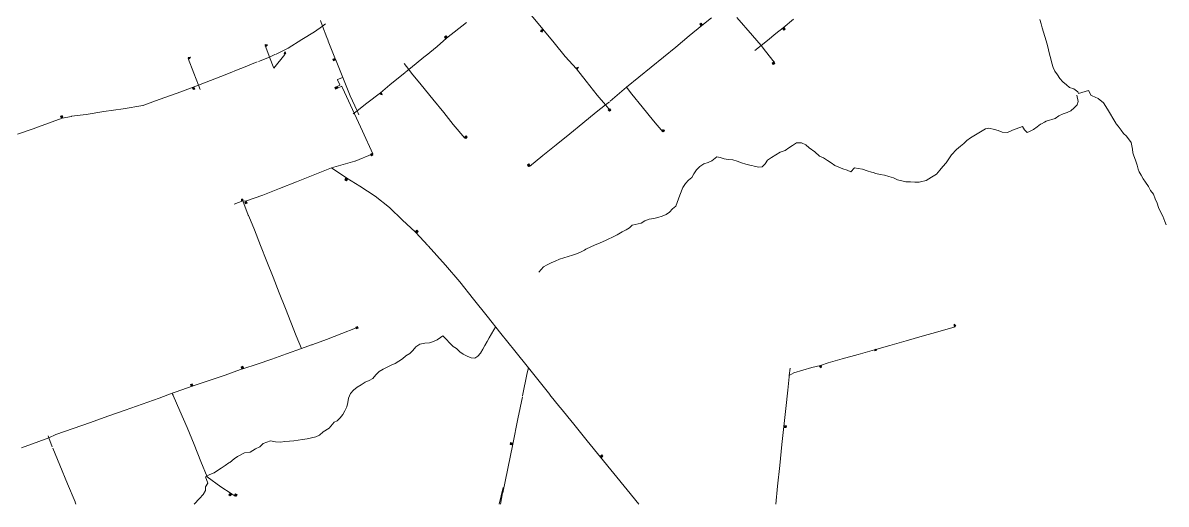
# Model space of a CAD drawing. Header units: metres. Extents: x -6693 to 732, y -3593 to 1689.
# Drawn here: x -3919 to 732, y -3593 to -1634 of the extents above; entities that cross this region are included whole.
import ezdxf
from ezdxf.xclip import XClip

# ---------------------------------------------------------------- set-up
doc = ezdxf.new("R2010")
doc.units = ezdxf.units.M
doc.header["$MEASUREMENT"] = 0
doc.header["$XCLIPFRAME"] = 0
doc.layers.get('0').update_dxf_attribs({"linetype": 'CONTINUOUS'})
doc.layers.add('ELECTRICA ENERSA', color=7, linetype='CONTINUOUS')
doc.layers.get('0').freeze()

# ---------------------------------------------------------------- blocks, each defined once
blk = doc.blocks.new('MF791_4')
at = {"color": 4, "linetype": 'Continuous', "lineweight": 5}
blk.add_line((567.65, -827.44), (563.42, -831.89), dxfattribs=at)
blk = doc.blocks.new('MF2750_7')
at = {"color": 4, "linetype": 'Continuous', "lineweight": 5}
blk.add_line((1178.22, -652.19), (1179.2, -654.98), dxfattribs=at)
blk = doc.blocks.new('MF16663_84')
at = {"color": 8, "linetype": 'Continuous', "lineweight": 5}
blk.add_line((759.8, -820.42), (741.43, -893.32), dxfattribs=at)
blk = doc.blocks.new('MF90499_175')
at = {"color": 3, "linetype": 'Continuous', "lineweight": 20}
blk.add_line((493.9, -841.29), (489.04, -829.61), dxfattribs=at)
blk = doc.blocks.new('MF93220_178')
at = {"color": 3, "linetype": 'Continuous', "lineweight": 20}
blk.add_line((756.29, -839.13), (759.42, -823.77), dxfattribs=at)
blk = doc.blocks.new('MF94214_179')
at = {"color": 3, "linetype": 'Continuous', "lineweight": 20}
blk.add_line((846.75, -832.32), (838.24, -821.94), dxfattribs=at)
blk = doc.blocks.new('MF95261_180')
at = {"color": 3, "linetype": 'Continuous', "lineweight": 20}
blk.add_line((933.24, -819.62), (931.89, -832.87), dxfattribs=at)

msp = doc.modelspace()

# ---------------------------------------------------------------- hatches: boundary and pattern name
at = {"layer": 'ELECTRICA ENERSA'}
for color, points in [(5, [(-1803.6, -1665.7), (-1806.8, -1672.3), (-1813.1, -1669), (-1809.8, -1662.5)]), (5, [(-1161.3, -1645.6), (-1166, -1639.8), (-1160.2, -1635.2), (-1155.6, -1640.9)]), (5, [(-822.5, -1654.3), (-817.9, -1659.7), (-823.6, -1664.4), (-828.2, -1658.6)]), (5, [(-2199.9, -1697.6), (-2204, -1691.9), (-2198, -1687.5), (-2193.9, -1693.5)]), (5, [(-2933.4, -1722.9), (-2924.9, -1724.3), (-2931.2, -1730.3)]), (5, [(-2856.8, -1759.7), (-2853.6, -1752.1), (-2849.5, -1759.4)]), (5, [(-3246.6, -1774.9), (-3238.1, -1773.9), (-3242.5, -1781.2)]), (5, [(-2648.5, -1786.4), (-2655.3, -1789.1), (-2658, -1782.3), (-2651.2, -1779.6)]), (5, [(-860.9, -1800), (-866.6, -1804.4), (-871, -1798.6), (-865.5, -1794.3)]), (5, [(-1666.8, -1817.2), (-1658.7, -1815.3), (-1662.5, -1823.1)]), (5, [(-3222.3, -1897), (-3220.2, -1904), (-3227.2, -1906), (-3229.1, -1899.1)]), (5, [(-2641.6, -1901.3), (-2647.4, -1903.8), (-2650.4, -1897.2), (-2644.6, -1894.5), (-2649, -1900.5)]), (5, [(-2640.6, -1900.8), (-2641.6, -1901.3), (-2644.4, -1894.5), (-2643.6, -1894.2)]), (5, [(-2460.3, -1919.6), (-2458.1, -1927.7), (-2466.2, -1924.2)]), (5, [(-1531.7, -1983.6), (-1527.7, -1989.3), (-1533.4, -1993.7), (-1537.7, -1987.7)]), (5, [(-3764.1, -2021.2), (-3766.5, -2014.4), (-3760, -2011.6), (-3757.3, -2018.4)]), (5, [(-1318.5, -2074.3), (-1315.8, -2067.7), (-1308.9, -2070.5), (-1312, -2077.3)]), (5, [(-2122, -2099.1), (-2116.5, -2094.4), (-2111.9, -2099.9), (-2117.3, -2104.5)]), (5, [(-2495.4, -2171.8), (-2501.4, -2175.9), (-2505.5, -2169.9), (-2499.5, -2165.8)]), (5, [(-1862.4, -2218.6), (-1866.5, -2212.6), (-1860.5, -2208.6), (-1856.4, -2214.3)]), (5, [(-2599.4, -2270.4), (-2603, -2276.6), (-2609.5, -2272.8), (-2605.7, -2266.6)]), (7, [(-3029.8, -2351.3), (-3029.8, -2359.2), (-3029.2, -2359.2), (-3029.2, -2351.3)]), (7, [(-3029.8, -2351.3), (-3029.8, -2351.8), (-3025.1, -2351.8), (-3025.1, -2351.3)]), (7, [(-3029.5, -2358.6), (-3029.5, -2359.2), (-3024.9, -2359.2), (-3024.9, -2358.6)]), (7, [(-3028.7, -2352.4), (-3028.7, -2352.9), (-3026, -2352.9), (-3026, -2352.4)]), (7, [(-3027.3, -2354.8), (-3028.7, -2352.9), (-3028.1, -2352.9), (-3027.3, -2354), (-3026.5, -2352.9), (-3026, -2352.9)]), (7, [(-3027.3, -2355.6), (-3026, -2357.5), (-3026.5, -2357.5), (-3027.3, -2356.2), (-3028.1, -2357.5), (-3028.7, -2357.5)]), (7, [(-3028.7, -2357.5), (-3028.7, -2358.1), (-3026, -2358.1), (-3026, -2357.5)]), (7, [(-3027.6, -2350.7), (-3027.6, -2351.5), (-3027.1, -2351.5), (-3027.1, -2350.7)]), (7, [(-3025.4, -2351.3), (-3025.4, -2359.2), (-3024.9, -2359.2), (-3024.9, -2351.3)]), (5, [(-3009.6, -2361.1), (-3006.9, -2367.9), (-3013.7, -2370.3), (-3016.4, -2363.8)]), (5, [(-2321.9, -2483.6), (-2317.3, -2478.2), (-2311.8, -2482.8), (-2316.2, -2488.3)]), (5, [(-2564.8, -2872.6), (-2558, -2869.9), (-2555.3, -2876.7), (-2562.1, -2879.4)]), (5, [(-130.9, -2869.6), (-130.1, -2860.9), (-123.9, -2867.1)]), (5, [(-451.6, -2961.7), (-444.7, -2966.6), (-453.2, -2969)]), (5, [(-3029.5, -3040.9), (-3031.7, -3034.4), (-3024.9, -3031.9), (-3022.4, -3038.7)]), (5, [(-670.5, -3029.7), (-671.6, -3038.2), (-677.9, -3032.2)]), (5, [(-3234.9, -3112.5), (-3237.6, -3106), (-3230.8, -3103.3), (-3228.1, -3109.8)]), (5, [(-820.3, -3273.5), (-813.2, -3274.1), (-813.8, -3281.4), (-821.1, -3280.9)]), (5, [(-1929.9, -3351.4), (-1937, -3349.5), (-1935.1, -3342.4), (-1928, -3344.3)]), (5, [(-1569.9, -3396.9), (-1564.2, -3392.3), (-1559.8, -3398), (-1565.3, -3402.6)]), (5, [(-3070.9, -3554), (-3075.8, -3559.2), (-3081.3, -3554.3), (-3076.3, -3549.1)]), (5, [(-3058.1, -3556.8), (-3054.6, -3550.5), (-3048.3, -3553.8), (-3051.6, -3560.3)])]:
    msp.add_hatch(color=color, dxfattribs=at).paths.add_polyline_path(points)

# ---------------------------------------------------------------- linework, layer by layer
at = {"layer": 'ELECTRICA ENERSA', "color": 4, "linetype": 'Continuous', "lineweight": 20}
for p, q in [((-2708.9, -1625.1), (-2700.2, -1647.7)), ((-1804.7, -1659.5), (-1864.3, -1587.6)), ((-1117.5, -1613.4), (-1157, -1645)), ((-2732.9, -1671.4), (-2784.1, -1702.5)), ((-2700.2, -1647.7), (-2732.9, -1671.4)), ((-2688, -1638.2), (-2700.2, -1647.7)), ((-2682.5, -1694.3), (-2700.2, -1647.7)), ((-2195.5, -1697.3), (-2115.2, -1632.5)), ((-1758.4, -1715.3), (-1804.7, -1659.5)), ((-1157, -1645), (-1208.2, -1687)), ((-2784.1, -1702.5), (-2839.9, -1736.8)), ((-2679.2, -1703.3), (-2682.5, -1694.3)), ((-2679, -1703.6), (-2679.2, -1703.3)), ((-2677.6, -1707.4), (-2679, -1703.6)), ((-2676.8, -1709.3), (-2677.6, -1707.4)), ((-2649.8, -1776.8), (-2676.8, -1709.3)), ((-2234.5, -1730.3), (-2195.5, -1697.3)), ((-1712.9, -1771.4), (-1758.4, -1715.3)), ((-1208.2, -1687), (-1263.5, -1732.7)), ((-2933.6, -1726.7), (-2918.7, -1766.2)), ((-2918.7, -1766.2), (-2915.9, -1773.6)), ((-2893.9, -1763.5), (-2915.9, -1773.6)), ((-2853.3, -1762.7), (-2897.9, -1818.5)), ((-2839.9, -1736.8), (-2892.2, -1762.7)), ((-2281, -1769.2), (-2279.1, -1767.3)), ((-2279.1, -1767.3), (-2234.5, -1730.3)), ((-1263.5, -1732.7), (-1313.6, -1774.1)), ((-3247.1, -1779.6), (-3224.2, -1838.9)), ((-2966, -1793.5), (-3028.7, -1818.2)), ((-2915.9, -1773.6), (-2961.4, -1791.6)), ((-2897.9, -1818.5), (-2915.9, -1773.6)), ((-2647.6, -1782), (-2649.8, -1776.8)), ((-2618, -1856.4), (-2647.6, -1782)), ((-2368.7, -1799.7), (-2349.4, -1824.8)), ((-2349.4, -1824.8), (-2281, -1769.2)), ((-1666.8, -1821.5), (-1712.9, -1771.4)), ((-1313.6, -1774.1), (-1363.4, -1814.7)), ((-3224.2, -1838.9), (-3205.5, -1888.2)), ((-3090.2, -1843), (-3156.4, -1868.9)), ((-3036.6, -1821.5), (-3090.2, -1843)), ((-3028.7, -1818.2), (-3036.6, -1821.5)), ((-2639.2, -1864.6), (-2621.5, -1857.7)), ((-2621.5, -1857.7), (-2621.2, -1857.5)), ((-2621.2, -1857.5), (-2619.6, -1856.9)), ((-2619.6, -1856.9), (-2618, -1856.4)), ((-2588, -1931), (-2618, -1856.4)), ((-2364.1, -1836.8), (-2425.9, -1887.2)), ((-2363, -1835.7), (-2364.1, -1836.8)), ((-2361.7, -1834.3), (-2349.4, -1824.8)), ((-2338.5, -1839.2), (-2349.4, -1824.8)), ((-2298.7, -1886.9), (-2338.5, -1839.2)), ((-1628.1, -1872.2), (-1666.8, -1821.5)), ((-1413.8, -1855.8), (-1463.6, -1896.4)), ((-1363.4, -1814.7), (-1413.8, -1855.8)), ((-3226.4, -1895.9), (-3292.1, -1919.8)), ((-3205.5, -1888.2), (-3226.4, -1895.9)), ((-3156.4, -1868.9), (-3205.5, -1888.2)), ((-3198.4, -1904.9), (-3205.5, -1888.2)), ((-2641.4, -1893.2), (-2632.7, -1889.1)), ((-2639.7, -1896.7), (-2641.4, -1893.2)), ((-2638.4, -1899.7), (-2639.7, -1896.7)), ((-2639.5, -1865.6), (-2639.2, -1864.6)), ((-2629.9, -1887.2), (-2639.5, -1865.6)), ((-2637.8, -1899.7), (-2638.4, -1899.7)), ((-2632.7, -1889.1), (-2632.1, -1888.8)), ((-2632.1, -1888.8), (-2630.5, -1888)), ((-2630.5, -1888), (-2629.9, -1887.2)), ((-2425.9, -1887.2), (-2464.9, -1919.6)), ((-2251.6, -1945.2), (-2298.7, -1886.9)), ((-1582.4, -1928.3), (-1628.1, -1872.2)), ((-1463.6, -1896.4), (-1530.1, -1953.1)), ((-1441.8, -1924.2), (-1463.6, -1896.4)), ((-3365.6, -1946.8), (-3427.7, -1969.7)), ((-3292.1, -1919.8), (-3365.6, -1946.8)), ((-2558.8, -1992.8), (-2588, -1931)), ((-2464.9, -1919.6), (-2519.9, -1961.8)), ((-2207.2, -1998.6), (-2251.6, -1945.2)), ((-1549.2, -1968.1), (-1582.4, -1928.3)), ((-1400.2, -1975.7), (-1441.8, -1924.2)), ((-3589.5, -1995.6), (-3662.5, -2006.7)), ((-3511.9, -1984.4), (-3589.5, -1995.6)), ((-3431.2, -1970.8), (-3511.9, -1984.4)), ((-3429.6, -1970.2), (-3431.2, -1970.8)), ((-3427.7, -1969.7), (-3429.6, -1970.2)), ((-2575.5, -2004.3), (-2558.8, -1992.8)), ((-2519.9, -1961.8), (-2558.8, -1992.8)), ((-2552.3, -2008.1), (-2558.8, -1992.8)), ((-2168.3, -2047.3), (-2207.2, -1998.6)), ((-1640.7, -2042.7), (-1586.5, -1997.5)), ((-1586.5, -1997.5), (-1549.2, -1968.1)), ((-1533.1, -1955.3), (-1549.2, -1968.1)), ((-1536.1, -1983.6), (-1549.2, -1968.1)), ((-1353.6, -2032.9), (-1400.2, -1975.7)), ((-3759.7, -2022), (-3871.4, -2063.4)), ((-3722.1, -2014.9), (-3759.7, -2022)), ((-3721.3, -2014.6), (-3722.1, -2014.9)), ((-3662.5, -2006.7), (-3721.3, -2014.6)), ((-1694.6, -2086.3), (-1640.7, -2042.7)), ((-1316, -2077.8), (-1353.6, -2032.9)), ((-3873.3, -2064.2), (-3941.7, -2087.4)), ((-3871.4, -2063.4), (-3873.3, -2064.2)), ((-2121.4, -2103.4), (-2168.3, -2047.3)), ((-1749.4, -2130.1), (-1694.6, -2086.3)), ((-1804.1, -2174.2), (-1749.4, -2130.1)), ((-1858, -2218.4), (-1804.1, -2174.2))]:
    msp.add_line(p, q, dxfattribs=at)
at = {"layer": 'ELECTRICA ENERSA', "color": 216, "linetype": 'Continuous', "lineweight": 15, "true_color": 0x800080}
for p, q in [((-950.8, -1685.6), (-1015.1, -1612.3)), ((-784.1, -1619.7), (-826.9, -1654.6)), ((-826.9, -1654.6), (-855.7, -1678.3)), ((-915.9, -1726.7), (-950.8, -1685.6)), ((-889.5, -1705.5), (-915.9, -1726.7)), ((-855.7, -1678.3), (-889.5, -1705.5)), ((-941.5, -1746.3), (-915.9, -1726.7)), ((-897.9, -1749.6), (-915.9, -1726.7)), ((-862.5, -1794), (-897.9, -1749.6)), ((-860.6, -1793.2), (-862.5, -1794))]:
    msp.add_line(p, q, dxfattribs=at)
at = {"layer": 'ELECTRICA ENERSA', "color": 4, "linetype": 'Continuous', "lineweight": 5}
for p, q in [((218.5, -1620.5), (222.9, -1637.7)), ((222.9, -1637.7), (227.5, -1655.1)), ((227.5, -1655.1), (232.9, -1672.3)), ((232.9, -1672.3), (238.7, -1689.7)), ((238.7, -1689.7), (243.8, -1708.2)), ((243.8, -1708.2), (248.7, -1726.2)), ((248.7, -1726.2), (252.8, -1744.2)), ((252.8, -1744.2), (257.7, -1761.9)), ((257.7, -1761.9), (262.9, -1780.1)), ((262.9, -1780.1), (266.4, -1798.4)), ((266.4, -1798.4), (271.9, -1815.8)), ((271.9, -1815.8), (279.2, -1831.6)), ((279.2, -1831.6), (289.6, -1846.3)), ((289.6, -1846.3), (299.1, -1861.3)), ((299.1, -1861.3), (311.7, -1874.6)), ((311.7, -1874.6), (325.8, -1887.2)), ((325.8, -1887.2), (338.6, -1897.8)), ((338.6, -1897.8), (355.5, -1903)), ((355.5, -1903), (372.4, -1915.5)), ((368, -1928.8), (373.5, -1953.9)), ((372.4, -1915.5), (375.4, -1922)), ((375.4, -1922), (415.2, -1909.5)), ((415.2, -1909.5), (427.1, -1929.6)), ((427.1, -1929.6), (431.2, -1931)), ((431.2, -1931), (454.6, -1942.7)), ((454.6, -1942.7), (476.2, -1960.2)), ((329.3, -1998.8), (312.5, -2004.5)), ((344.6, -1991.7), (329.3, -1998.8)), ((358, -1980.6), (344.6, -1991.7)), ((369.4, -1968.6), (358, -1980.6)), ((373.5, -1953.9), (369.4, -1968.6)), ((476.2, -1960.2), (493.3, -1985.8)), ((493.3, -1985.8), (527.1, -2041.9)), ((224.5, -2044.6), (221.2, -2046.5)), ((237.3, -2037.8), (224.5, -2044.6)), ((237.3, -2037.8), (224.5, -2044.6)), ((243, -2034), (237.3, -2037.8)), ((279.8, -2023.3), (243, -2034)), ((294.8, -2012.2), (279.8, -2023.3)), ((312.5, -2004.5), (294.8, -2012.2)), ((527.1, -2041.9), (527.6, -2043)), ((527.6, -2043), (528.7, -2044.6)), ((527.6, -2043), (528.7, -2044.6)), ((528.7, -2044.6), (536.6, -2054.9)), ((-2.7, -2066.1), (-63.9, -2101.8)), ((10.9, -2063.4), (-2.7, -2066.1)), ((33.6, -2068.6), (10.9, -2063.4)), ((48, -2072.1), (33.6, -2068.6)), ((64.6, -2078.6), (48, -2072.1)), ((85.9, -2080.3), (64.6, -2078.6)), ((106.3, -2071), (85.9, -2080.3)), ((146.9, -2055.5), (106.3, -2071)), ((156.1, -2069.6), (146.9, -2055.5)), ((166.2, -2080.5), (156.1, -2069.6)), ((176.3, -2075.9), (166.2, -2080.5)), ((192.1, -2067.7), (176.3, -2075.9)), ((206.8, -2057.9), (192.1, -2067.7)), ((221.2, -2046.5), (206.8, -2057.9)), ((536.6, -2054.9), (549.2, -2070.5)), ((549.2, -2070.5), (558.1, -2084.1)), ((558.1, -2084.1), (571, -2095.2)), ((-788.7, -2133.1), (-803.4, -2143.5)), ((-772.6, -2121.9), (-788.7, -2133.1)), ((-751.7, -2121.9), (-772.6, -2121.9)), ((-734, -2130.7), (-751.7, -2121.9)), ((-720.6, -2143.5), (-734, -2130.7)), ((-105.6, -2136.7), (-121.1, -2149.5)), ((-92, -2125.5), (-105.6, -2136.7)), ((-78.6, -2112.7), (-92, -2125.5)), ((-63.9, -2101.8), (-78.6, -2112.7)), ((571, -2095.2), (589.5, -2120.9)), ((589.5, -2120.9), (594.6, -2148.9)), ((-1096, -2178.9), (-1116.1, -2195.2)), ((-1083.2, -2181.6), (-1096, -2178.9)), ((-1066.5, -2187.3), (-1083.2, -2181.6)), ((-873.7, -2181.6), (-889.5, -2193)), ((-838, -2160.6), (-873.7, -2181.6)), ((-817.6, -2153.3), (-838, -2160.6)), ((-803.4, -2143.5), (-817.6, -2153.3)), ((-698, -2159.8), (-720.6, -2143.5)), ((-678.2, -2176.4), (-698, -2159.8)), ((-662.1, -2184), (-678.2, -2176.4)), ((-646, -2194.1), (-662.1, -2184)), ((-141.3, -2171.8), (-153, -2187.9)), ((-121.1, -2149.5), (-141.3, -2171.8)), ((594.6, -2148.9), (596.3, -2163.6)), ((596.3, -2163.6), (600.6, -2175.6)), ((600.6, -2175.6), (607.5, -2193)), ((-1165.4, -2219.4), (-1179, -2232.8)), ((-1149.3, -2208.3), (-1165.4, -2219.4)), ((-1131.9, -2202.6), (-1149.3, -2208.3)), ((-1116.1, -2195.2), (-1131.9, -2202.6)), ((-1049.7, -2190.9), (-1066.5, -2187.3)), ((-1031.1, -2191.7), (-1049.7, -2190.9)), ((-1013.4, -2197.7), (-1031.1, -2191.7)), ((-996.3, -2203.4), (-1013.4, -2197.7)), ((-978.6, -2208.8), (-996.3, -2203.4)), ((-961.7, -2213.5), (-978.6, -2208.8)), ((-953.5, -2215.4), (-961.7, -2213.5)), ((-944.2, -2217.8), (-953.5, -2215.4)), ((-926.8, -2222.2), (-944.2, -2217.8)), ((-911.3, -2219.7), (-926.8, -2222.2)), ((-900.1, -2207.7), (-911.3, -2219.7)), ((-889.5, -2193), (-900.1, -2207.7)), ((-630.8, -2203.9), (-646, -2194.1)), ((-615.8, -2214.5), (-630.8, -2203.9)), ((-600.3, -2222.2), (-615.8, -2214.5)), ((-584.2, -2228.7), (-600.3, -2222.2)), ((-566.5, -2233.3), (-584.2, -2228.7)), ((-536, -2223.8), (-550.4, -2240.1)), ((-520.7, -2226.5), (-536, -2223.8)), ((-503, -2230.3), (-520.7, -2226.5)), ((-485, -2236.6), (-503, -2230.3)), ((-176.5, -2218.9), (-188.7, -2234.4)), ((-163.1, -2203.9), (-176.5, -2218.9)), ((-153, -2187.9), (-163.1, -2203.9)), ((607.5, -2193), (614.2, -2213.5)), ((614.2, -2213.5), (617.8, -2230.1)), ((617.8, -2230.1), (622.2, -2241)), ((-1211.4, -2275), (-1224, -2288.6)), ((-1198.4, -2263.6), (-1211.4, -2275)), ((-1189.4, -2248.9), (-1198.4, -2263.6)), ((-1179, -2232.8), (-1189.4, -2248.9)), ((-550.4, -2240.1), (-566.5, -2233.3)), ((-467.4, -2241.5), (-485, -2236.6)), ((-459.9, -2243.7), (-467.4, -2241.5)), ((-449.4, -2246.7), (-459.9, -2243.7)), ((-431.6, -2251.6), (-449.4, -2246.7)), ((-414, -2254.6), (-431.6, -2251.6)), ((-396, -2260), (-414, -2254.6)), ((-377.5, -2265.5), (-396, -2260)), ((-361.1, -2272.8), (-377.5, -2265.5)), ((-343.7, -2277.7), (-361.1, -2272.8)), ((-326.8, -2281.8), (-343.7, -2277.7)), ((-244.8, -2276.1), (-267.1, -2281.8)), ((-222.4, -2262.8), (-244.8, -2276.1)), ((-202.3, -2249.7), (-222.4, -2262.8)), ((-188.7, -2234.4), (-202.3, -2249.7)), ((622.2, -2241), (630, -2254)), ((630, -2254), (638.5, -2269)), ((638.5, -2269), (648, -2282.9)), ((-1234.9, -2304.4), (-1246.6, -2336)), ((-1224, -2288.6), (-1234.9, -2304.4)), ((-308.5, -2281.5), (-326.8, -2281.8)), ((-290.3, -2282.9), (-308.5, -2281.5)), ((-272.9, -2282.4), (-290.3, -2282.9)), ((-267.1, -2281.8), (-272.9, -2282.4)), ((648, -2282.9), (660, -2299.8)), ((660, -2299.8), (668.7, -2316.7)), ((668.7, -2316.7), (679.9, -2331.7)), ((-1246.6, -2336), (-1263.2, -2379.9)), ((679.9, -2331.7), (687.2, -2349.9)), ((687.2, -2349.9), (694.8, -2367.6)), ((694.8, -2367.6), (701.2, -2385.3)), ((-1302.9, -2414.2), (-1318.5, -2421.5)), ((-1289.1, -2404.1), (-1302.9, -2414.2)), ((-1276.3, -2391.3), (-1289.1, -2404.1)), ((-1263.2, -2379.9), (-1276.3, -2391.3)), ((701.2, -2385.3), (708.5, -2403.3)), ((708.5, -2403.3), (718, -2421.5)), ((-1447.1, -2464.3), (-1450.9, -2467.9)), ((-1440, -2457.5), (-1447.1, -2464.3)), ((-1403.7, -2450.1), (-1440, -2457.5)), ((-1388.5, -2440.3), (-1403.7, -2450.1)), ((-1371, -2433), (-1388.5, -2440.3)), ((-1352.8, -2430.3), (-1371, -2433)), ((-1335.6, -2426.7), (-1352.8, -2430.3)), ((-1318.5, -2421.5), (-1335.6, -2426.7)), ((718, -2421.5), (727, -2442.5)), ((-1513, -2502.2), (-1546.4, -2518)), ((-1501.5, -2497), (-1513, -2502.2)), ((-1481.4, -2485.3), (-1501.5, -2497)), ((-1465.6, -2476.8), (-1481.4, -2485.3)), ((-1450.9, -2467.9), (-1465.6, -2476.8)), ((-1628.5, -2554.7), (-1635, -2559.4)), ((-1590.9, -2538.1), (-1628.5, -2554.7)), ((-1573.4, -2530.5), (-1590.9, -2538.1)), ((-1546.4, -2518), (-1573.4, -2530.5)), ((-1753.5, -2603.5), (-1770.6, -2610.8)), ((-1736.8, -2596.4), (-1753.5, -2603.5)), ((-1718.9, -2591), (-1736.8, -2596.4)), ((-1701.2, -2585.5), (-1718.9, -2591)), ((-1684, -2580.3), (-1701.2, -2585.5)), ((-1667.4, -2574.6), (-1684, -2580.3)), ((-1651, -2567.3), (-1667.4, -2574.6)), ((-1635, -2559.4), (-1651, -2567.3)), ((-1801.7, -2627.5), (-1820.7, -2648.2)), ((-1786.4, -2619.6), (-1801.7, -2627.5)), ((-1770.6, -2610.8), (-1786.4, -2619.6)), ((-1997.2, -2872.9), (-2003.8, -2884)), ((-2233.6, -2924.1), (-2249.4, -2930.9)), ((-2220.8, -2914), (-2233.6, -2924.1)), ((-2210.8, -2908.5), (-2220.8, -2914)), ((-2168.5, -2951), (-2210.8, -2908.5)), ((-2022.3, -2915.4), (-2031, -2931.4)), ((-2012.7, -2899.8), (-2022.3, -2915.4)), ((-2003.8, -2884), (-2012.7, -2899.8)), ((-2332.5, -2968.2), (-2345.6, -2979.6)), ((-2321.1, -2952.7), (-2332.5, -2968.2)), ((-2304.5, -2941.5), (-2321.1, -2952.7)), ((-2284.3, -2937.7), (-2304.5, -2941.5)), ((-2265.8, -2936.3), (-2284.3, -2937.7)), ((-2249.4, -2930.9), (-2265.8, -2936.3)), ((-2154.9, -2959.2), (-2168.5, -2951)), ((-2141.6, -2972.5), (-2154.9, -2959.2)), ((-2127.7, -2982.9), (-2141.6, -2972.5)), ((-2047.9, -2962.7), (-2057.1, -2978)), ((-2039.4, -2947.5), (-2047.9, -2962.7)), ((-2031, -2931.4), (-2039.4, -2947.5)), ((-2404.4, -3020.5), (-2420.5, -3027.8)), ((-2389.7, -3010.4), (-2404.4, -3020.5)), ((-2374.5, -3001.7), (-2389.7, -3010.4)), ((-2361.1, -2989.7), (-2374.5, -3001.7)), ((-2345.6, -2979.6), (-2361.1, -2989.7)), ((-2112.4, -2991.1), (-2127.7, -2982.9)), ((-2096.1, -2997.3), (-2112.4, -2991.1)), ((-2080.8, -2999.2), (-2096.1, -2997.3)), ((-2068, -2991.1), (-2080.8, -2999.2)), ((-2057.1, -2978), (-2068, -2991.1)), ((-2483.9, -3067.1), (-2496.2, -3081)), ((-2470.6, -3052.6), (-2483.9, -3067.1)), ((-2453.7, -3043.1), (-2470.6, -3052.6)), ((-2437.4, -3034.9), (-2453.7, -3043.1)), ((-2434.1, -3033.6), (-2437.4, -3034.9)), ((-2429.2, -3031.7), (-2434.1, -3033.6)), ((-2420.5, -3027.8), (-2429.2, -3031.7)), ((-2543.3, -3106.8), (-2559.9, -3116.4)), ((-2527, -3097), (-2543.3, -3106.8)), ((-2510.4, -3090.2), (-2527, -3097)), ((-2496.2, -3081), (-2510.4, -3090.2)), ((-2594.8, -3161), (-2597.8, -3179.3)), ((-2587.2, -3142.8), (-2594.8, -3161)), ((-2574.1, -3128.9), (-2587.2, -3142.8)), ((-2559.9, -3116.4), (-2574.1, -3128.9)), ((-2601.6, -3196.4), (-2609.2, -3212.5)), ((-2597.8, -3179.3), (-2601.6, -3196.4)), ((-2641.4, -3253.9), (-2652.5, -3259.1)), ((-2628.3, -3242.2), (-2641.4, -3253.9)), ((-2617.4, -3228.3), (-2628.3, -3242.2)), ((-2609.2, -3212.5), (-2617.4, -3228.3)), ((-2697.5, -3299.1), (-2712.5, -3311.9)), ((-2672.7, -3283.3), (-2697.5, -3299.1)), ((-2652.5, -3259.1), (-2672.7, -3283.3)), ((-2941.8, -3346.5), (-2955.4, -3359.6)), ((-2927.6, -3340.8), (-2941.8, -3346.5)), ((-2912.4, -3334.5), (-2927.6, -3340.8)), ((-2892.2, -3339.2), (-2912.4, -3334.5)), ((-2871.8, -3341.1), (-2892.2, -3339.2)), ((-2854.1, -3338.3), (-2871.8, -3341.1)), ((-2834.8, -3336.7), (-2854.1, -3338.3)), ((-2817.3, -3335.3), (-2834.8, -3336.7)), ((-2799.1, -3332.1), (-2817.3, -3335.3)), ((-2781.4, -3329.9), (-2799.1, -3332.1)), ((-2763.1, -3326.9), (-2781.4, -3329.9)), ((-2745.4, -3322.8), (-2763.1, -3326.9)), ((-2728, -3318.2), (-2745.4, -3322.8)), ((-2712.5, -3311.9), (-2728, -3318.2)), ((-3018.1, -3384.6), (-3046.4, -3398.3)), ((-2995.2, -3381.6), (-3018.1, -3384.6)), ((-2973.1, -3367.8), (-2995.2, -3381.6)), ((-2955.4, -3359.6), (-2973.1, -3367.8)), ((-3096.8, -3435.6), (-3112.3, -3445.9)), ((-3081.5, -3424.4), (-3096.8, -3435.6)), ((-3077.7, -3423), (-3081.5, -3424.4)), ((-3059.5, -3408.1), (-3077.7, -3423)), ((-3046.4, -3398.3), (-3059.5, -3408.1)), ((-3158.6, -3471.8), (-3175.8, -3481.3)), ((-3175.8, -3481.3), (-3167.3, -3507)), ((-3141.4, -3465.8), (-3158.6, -3471.8)), ((-3127.3, -3456), (-3141.4, -3465.8)), ((-3112.3, -3445.9), (-3127.3, -3456)), ((-3176, -3524.9), (-3176.9, -3537.5)), ((-3175.8, -3521.7), (-3176, -3524.9)), ((-3175.8, -3521.7), (-3176, -3524.9)), ((-3167.3, -3507), (-3175.8, -3521.7)), ((-3185.3, -3553.3), (-3201.4, -3570.1)), ((-3176.9, -3537.5), (-3185.3, -3553.3))]:
    msp.add_line(p, q, dxfattribs=at)
at = {"layer": 'ELECTRICA ENERSA', "color": 5, "linetype": 'Continuous', "lineweight": 5}
for p, q in [((-1806.8, -1664.1), (-1805.5, -1661.9)), ((-1158.6, -1643.1), (-1157, -1645)), ((-825.2, -1656.5), (-826.9, -1654.6)), ((-2196.9, -1695.4), (-2195.2, -1697.6)), ((-2932.3, -1726.5), (-2935, -1727.3)), ((-2853.3, -1759.7), (-2853.3, -1762.7)), ((-3244.7, -1777.9), (-3247.1, -1779.6)), ((-2650.1, -1783.1), (-2647.6, -1782)), ((-863.4, -1797), (-861.2, -1795.4)), ((-1664.7, -1819.9), (-1667.1, -1821.8)), ((-3225.9, -1898.1), (-3226.4, -1895.9)), ((-2642.2, -1897.5), (-2639.7, -1896.4)), ((-2463, -1921.8), (-2464.9, -1919.6)), ((-1534.8, -1985.5), (-1536.1, -1983.6)), ((-3760.5, -2019.5), (-3759.7, -2022)), ((-1315.2, -2075.6), (-1316, -2078.1)), ((-2119.8, -2101.8), (-2121.7, -2103.4)), ((-2497.6, -2168.8), (-2495.4, -2167.4)), ((-1859.4, -2216.5), (-1858, -2218.6)), ((-2602.7, -2268.5), (-2601.3, -2266.3)), ((-3012.9, -2362.4), (-3013.7, -2360.3)), ((-2319.2, -2485.8), (-2320.8, -2487.7)), ((-2563.5, -2875.9), (-2565.7, -2876.7)), ((-127.7, -2868.2), (-126.6, -2871.2)), ((-452.1, -2965.2), (-455, -2964.4)), ((-3026, -3039.8), (-3025.1, -3042.3)), ((-674, -3030.8), (-675.1, -3028.1)), ((-3231.3, -3111.2), (-3230.5, -3113.6)), ((-820.6, -3277.3), (-823.3, -3277.1)), ((-1929.1, -3347.9), (-1926.7, -3348.4)), ((-1567.4, -3399.6), (-1569.3, -3401.3)), ((-3073.6, -3551.6), (-3072, -3549.7)), ((-3054.8, -3558.4), (-3055.9, -3560.6))]:
    msp.add_line(p, q, dxfattribs=at)
at = {"layer": 'ELECTRICA ENERSA', "color": 3, "linetype": 'Continuous', "lineweight": 20}
for p, q in [((-2637.6, -1899.4), (-2623.7, -1893.2)), ((-2623.7, -1893.2), (-2621.8, -1892.3)), ((-2621.8, -1892.3), (-2621.2, -1894)), ((-2621.2, -1894), (-2619, -1898.3)), ((-2619, -1898.3), (-2537.9, -2075.6)), ((-2537.9, -2075.6), (-2495.4, -2167.4)), ((-2495.4, -2167.4), (-2567.3, -2196.8)), ((-2664.5, -2224.6), (-2738.1, -2253.5)), ((-2568.7, -2197.4), (-2664.5, -2224.6)), ((-2601.3, -2266.6), (-2664.5, -2224.6)), ((-2738.1, -2253.5), (-2806.4, -2281)), ((-2548.5, -2299.3), (-2601.3, -2266.6)), ((-2874.8, -2308.2), (-2942.9, -2335.5)), ((-2806.4, -2281), (-2874.8, -2308.2)), ((-2486.4, -2339.6), (-2548.5, -2299.3)), ((-3060, -2371.7), (-3024.6, -2358.4)), ((-3027.9, -2350.2), (-3024.6, -2358.4)), ((-3013.7, -2360.3), (-3024.6, -2358.4)), ((-3024.6, -2358.4), (-3002.3, -2416.9)), ((-2942.9, -2335.5), (-3013.7, -2360.3)), ((-2428.4, -2385.1), (-2486.4, -2339.6)), ((-3002.3, -2416.9), (-3001.4, -2418.6)), ((-3001.4, -2418.6), (-3000.4, -2420.5)), ((-2375.5, -2437.3), (-2428.4, -2385.1)), ((-3000.4, -2420.5), (-2977.5, -2477.1)), ((-2323.5, -2485), (-2375.5, -2437.3)), ((-2977.5, -2477.1), (-2952.4, -2540.6)), ((-2320.5, -2487.7), (-2323.5, -2485)), ((-2272.6, -2540), (-2320.5, -2487.7)), ((-2952.4, -2540.6), (-2927.1, -2605.4)), ((-2200.1, -2620.4), (-2271.2, -2541.7)), ((-2927.1, -2605.4), (-2901.5, -2669.7)), ((-2142.1, -2688.5), (-2200.1, -2620.4)), ((-2901.5, -2669.7), (-2876.4, -2732.9)), ((-2086, -2758.5), (-2142.1, -2688.5)), ((-2876.4, -2732.9), (-2850.8, -2797.1)), ((-2030.2, -2828.5), (-2086, -2758.5)), ((-2850.8, -2797.1), (-2828.8, -2852.7)), ((-1974.3, -2898.5), (-2030.2, -2828.5)), ((-2828.8, -2852.7), (-2807.2, -2907.5)), ((-2565.7, -2876.7), (-2622.3, -2899)), ((-126.6, -2871.2), (-197.4, -2891.4)), ((-2807.2, -2907.5), (-2786.3, -2960)), ((-2684.7, -2922.2), (-2740.2, -2943.7)), ((-2622.3, -2899), (-2684.7, -2922.2)), ((-1918.5, -2968.5), (-1974.3, -2898.5)), ((-326.5, -2928.4), (-392.4, -2947.2)), ((-260.6, -2909.6), (-326.5, -2928.4)), ((-197.4, -2891.4), (-260.6, -2909.6)), ((-2786.3, -2960), (-2846.5, -2981.3)), ((-2744.6, -2944.8), (-2786.3, -2960)), ((-2742.2, -2944.2), (-2744.6, -2944.8)), ((-2740.2, -2943.7), (-2742.2, -2944.2)), ((-1862.7, -3038.5), (-1918.5, -2968.5)), ((-455, -2964.4), (-521, -2983.2)), ((-392.4, -2947.2), (-455, -2964.4)), ((-2966, -3022.9), (-3025.1, -3042)), ((-2906.7, -3003.1), (-2966, -3022.9)), ((-2846.5, -2981.3), (-2906.7, -3003.1)), ((-643, -3018.3), (-675.1, -3028.1)), ((-586.9, -3001.4), (-643, -3018.3)), ((-521, -2983.2), (-586.9, -3001.4)), ((-3096.8, -3067.3), (-3165.1, -3090.5)), ((-3033.9, -3045.3), (-3096.8, -3067.3)), ((-3025.1, -3042), (-3033.9, -3045.3)), ((-1886.4, -3152.3), (-1867.6, -3058.3)), ((-1867.6, -3058.3), (-1862.7, -3038.5)), ((-1819.4, -3092.7), (-1862.7, -3038.5)), ((-798.5, -3039.5), (-801.5, -3069.8)), ((-783.3, -3057.8), (-801.5, -3069.8)), ((-709.4, -3037.4), (-783.3, -3057.8)), ((-675.1, -3028.1), (-709.4, -3037.4)), ((-3230.5, -3113.1), (-3295.3, -3135.7)), ((-3165.1, -3090.5), (-3230.5, -3113.1)), ((-3230.5, -3113.4), (-3230.5, -3113.1)), ((-1776.1, -3146.6), (-1819.4, -3092.7)), ((-802.1, -3074.1), (-807.8, -3128.9)), ((-801.8, -3072.2), (-802.1, -3074.1)), ((-801.5, -3069.8), (-801.8, -3072.2)), ((-3365.6, -3161), (-3434, -3185.8)), ((-3311.7, -3141.7), (-3365.6, -3161)), ((-3295.3, -3135.7), (-3311.7, -3141.7)), ((-3310.3, -3145.2), (-3311.7, -3141.7)), ((-3308.4, -3148.8), (-3310.3, -3145.2)), ((-3307.6, -3150.7), (-3308.4, -3148.8)), ((-3281.2, -3212.5), (-3307.6, -3150.7)), ((-1905.7, -3245.5), (-1887.2, -3156.1)), ((-1775.5, -3147.7), (-1776.1, -3146.6)), ((-1735.2, -3198.1), (-1775.5, -3147.7)), ((-807.8, -3128.9), (-815.4, -3203)), ((-3434, -3185.8), (-3503.7, -3209.8)), ((-1734.1, -3199.4), (-1735.2, -3198.1)), ((-1732.8, -3201.1), (-1734.1, -3199.4)), ((-1678.3, -3267.5), (-1732.8, -3201.1)), ((-815.4, -3203), (-823, -3277.1)), ((-3573.7, -3235.4), (-3644.8, -3259.9)), ((-3503.7, -3209.8), (-3573.7, -3235.4)), ((-3251.5, -3281.1), (-3281.2, -3212.5)), ((-1926.7, -3348.4), (-1905.7, -3245.5)), ((-3714.8, -3284.7), (-3785.3, -3309.2)), ((-3644.8, -3259.9), (-3714.8, -3284.7)), ((-3223.2, -3350.6), (-3251.5, -3281.1)), ((-1623.8, -3334.5), (-1678.3, -3267.5)), ((-823, -3277.1), (-831.2, -3350.3)), ((-3854.8, -3337.5), (-3924.5, -3364.2)), ((-3814.2, -3322.5), (-3854.8, -3337.5)), ((-3817.2, -3314.4), (-3814.2, -3322.5)), ((-3785.3, -3309.2), (-3814.2, -3322.5)), ((-3800, -3360.1), (-3814.2, -3322.5)), ((-1947.1, -3447.3), (-1926.7, -3348.4)), ((-1569.3, -3401.3), (-1623.8, -3334.5)), ((-3769.3, -3434.8), (-3798.1, -3364.8)), ((-3195.1, -3418.7), (-3223.2, -3350.6)), ((-831.2, -3350.3), (-839.6, -3435.3)), ((-3738.2, -3509.9), (-3769.3, -3434.8)), ((-3169.2, -3482.1), (-3195.1, -3418.7)), ((-1514.6, -3468.3), (-1569.3, -3401.3)), ((-839.6, -3435.3), (-849.2, -3519.7)), ((-3113.7, -3521.9), (-3169.2, -3482.1)), ((-1967.5, -3546.4), (-1947.1, -3447.3)), ((-1460.4, -3534.7), (-1514.6, -3468.3)), ((-3707.2, -3584), (-3738.2, -3509.9)), ((-3072, -3549.7), (-3113.7, -3521.9)), ((-3055.9, -3560.6), (-3072, -3549.7))]:
    msp.add_line(p, q, dxfattribs=at)
at = {"layer": 'ELECTRICA ENERSA', "color": 5, "linetype": 'Continuous', "lineweight": 5}
for points in [[(-1803.6, -1665.7), (-1806.8, -1672.3), (-1813.1, -1669), (-1809.8, -1662.5)], [(-1161.3, -1645.6), (-1166, -1639.8), (-1160.2, -1635.2), (-1155.6, -1640.9)], [(-822.5, -1654.3), (-817.9, -1659.7), (-823.6, -1664.4), (-828.2, -1658.6)], [(-2199.9, -1697.6), (-2204, -1691.9), (-2198, -1687.5), (-2193.9, -1693.5)], [(-2933.4, -1722.9), (-2924.9, -1724.3), (-2931.2, -1730.3)], [(-2856.8, -1759.7), (-2853.6, -1752.1), (-2849.5, -1759.4)], [(-3246.6, -1774.9), (-3238.1, -1773.9), (-3242.5, -1781.2)], [(-2648.5, -1786.4), (-2655.3, -1789.1), (-2658, -1782.3), (-2651.2, -1779.6)], [(-860.9, -1800), (-866.6, -1804.4), (-871, -1798.6), (-865.5, -1794.3)], [(-1666.8, -1817.2), (-1658.7, -1815.3), (-1662.5, -1823.1)], [(-3222.3, -1897), (-3220.2, -1904), (-3227.2, -1906), (-3229.1, -1899.1)], [(-2641.6, -1901.3), (-2647.4, -1903.8), (-2650.4, -1897.2), (-2644.6, -1894.5), (-2649, -1900.5)], [(-2640.6, -1900.8), (-2641.6, -1901.3), (-2644.4, -1894.5), (-2643.6, -1894.2)], [(-2460.3, -1919.6), (-2458.1, -1927.7), (-2466.2, -1924.2)], [(-1531.7, -1983.6), (-1527.7, -1989.3), (-1533.4, -1993.7), (-1537.7, -1987.7)], [(-3764.1, -2021.2), (-3766.5, -2014.4), (-3760, -2011.6), (-3757.3, -2018.4)], [(-1318.5, -2074.3), (-1315.8, -2067.7), (-1308.9, -2070.5), (-1312, -2077.3)], [(-2122, -2099.1), (-2116.5, -2094.4), (-2111.9, -2099.9), (-2117.3, -2104.5)], [(-2495.4, -2171.8), (-2501.4, -2175.9), (-2505.5, -2169.9), (-2499.5, -2165.8)], [(-1862.4, -2218.6), (-1866.5, -2212.6), (-1860.5, -2208.6), (-1856.4, -2214.3)], [(-2599.4, -2270.4), (-2603, -2276.6), (-2609.5, -2272.8), (-2605.7, -2266.6)], [(-3009.6, -2361.1), (-3006.9, -2367.9), (-3013.7, -2370.3), (-3016.4, -2363.8)], [(-2321.9, -2483.6), (-2317.3, -2478.2), (-2311.8, -2482.8), (-2316.2, -2488.3)], [(-2564.8, -2872.6), (-2558, -2869.9), (-2555.3, -2876.7), (-2562.1, -2879.4)], [(-130.9, -2869.6), (-130.1, -2860.9), (-123.9, -2867.1)], [(-451.6, -2961.7), (-444.7, -2966.6), (-453.2, -2969)], [(-3029.5, -3040.9), (-3031.7, -3034.4), (-3024.9, -3031.9), (-3022.4, -3038.7)], [(-670.5, -3029.7), (-671.6, -3038.2), (-677.9, -3032.2)], [(-3234.9, -3112.5), (-3237.6, -3106), (-3230.8, -3103.3), (-3228.1, -3109.8)], [(-820.3, -3273.5), (-813.2, -3274.1), (-813.8, -3281.4), (-821.1, -3280.9)], [(-1929.9, -3351.4), (-1937, -3349.5), (-1935.1, -3342.4), (-1928, -3344.3)], [(-1569.9, -3396.9), (-1564.2, -3392.3), (-1559.8, -3398), (-1565.3, -3402.6)], [(-3070.9, -3554), (-3075.8, -3559.2), (-3081.3, -3554.3), (-3076.3, -3549.1)], [(-3058.1, -3556.8), (-3054.6, -3550.5), (-3048.3, -3553.8), (-3051.6, -3560.3)]]:
    msp.add_lwpolyline(points, close=True, dxfattribs=at)
at = {"layer": 'ELECTRICA ENERSA', "color": 7, "linetype": 'Continuous', "lineweight": 5}
for points in [[(-3029.8, -2351.3), (-3029.8, -2359.2), (-3029.2, -2359.2), (-3029.2, -2351.3)], [(-3029.8, -2351.3), (-3029.8, -2351.8), (-3025.1, -2351.8), (-3025.1, -2351.3)], [(-3029.5, -2358.6), (-3029.5, -2359.2), (-3024.9, -2359.2), (-3024.9, -2358.6)], [(-3028.7, -2352.4), (-3028.7, -2352.9), (-3026, -2352.9), (-3026, -2352.4)], [(-3027.3, -2354.8), (-3028.7, -2352.9), (-3028.1, -2352.9), (-3027.3, -2354), (-3026.5, -2352.9), (-3026, -2352.9)], [(-3027.3, -2355.6), (-3026, -2357.5), (-3026.5, -2357.5), (-3027.3, -2356.2), (-3028.1, -2357.5), (-3028.7, -2357.5)], [(-3028.7, -2357.5), (-3028.7, -2358.1), (-3026, -2358.1), (-3026, -2357.5)], [(-3027.6, -2350.7), (-3027.6, -2351.5), (-3027.1, -2351.5), (-3027.1, -2350.7)], [(-3025.4, -2351.3), (-3025.4, -2359.2), (-3024.9, -2359.2), (-3024.9, -2351.3)]]:
    msp.add_lwpolyline(points, close=True, dxfattribs=at)

# ---------------------------------------------------------------- block references
at = {"layer": 'ELECTRICA ENERSA', "color": 7, "true_color": 0xffffff}
ref = msp.add_blockref('MF2750_7', (-6853.6, 1753.6), dxfattribs=dict(at, xscale=6.433906662167556, yscale=6.433906662167556, zscale=6.433906662167556))
XClip(ref).set_block_clipping_path([(1178.2238435322, -655.0241831893), (1178.9433851249, -652.1881199405)])
ref = msp.add_blockref('MF16663_84', (-6853.6, 1753.6), dxfattribs=dict(at, xscale=6.433906662167556, yscale=6.433906662167556, zscale=6.433906662167556))
XClip(ref).set_block_clipping_path([(741.4262757071, -830.9594408279), (759.8411834405, -820.4186447677)])
ref = msp.add_blockref('MF94214_179', (-6853.6, 1753.6), dxfattribs=dict(at, xscale=6.433906662167556, yscale=6.433906662167556, zscale=6.433906662167556))
XClip(ref).set_block_clipping_path([(838.0770837309, -830.9582407434), (846.9670252664, -821.7720186667)])
ref = msp.add_blockref('MF95261_180', (-6853.6, 1753.6), dxfattribs=dict(at, xscale=6.433906662167556, yscale=6.433906662167556, zscale=6.433906662167556))
XClip(ref).set_block_clipping_path([(931.7181167267, -830.9607367462), (933.4538186533, -819.4461719023)])
ref = msp.add_blockref('MF791_4', (-6853.6, 1753.6), dxfattribs=dict(at, xscale=6.433906662167556, yscale=6.433906662167556, zscale=6.433906662167556))
XClip(ref).set_block_clipping_path([(563.4151097848, -830.9582809317), (567.690886557, -827.4447770481)])
ref = msp.add_blockref('MF93220_178', (-6853.6, 1753.6), dxfattribs=dict(at, xscale=6.433906662167556, yscale=6.433906662167556, zscale=6.433906662167556))
XClip(ref).set_block_clipping_path([(756.1163298856, -830.9611256453), (759.6301500202, -823.5954052893)])
ref = msp.add_blockref('MF90499_175', (-6853.6, 1753.6), dxfattribs=dict(at, xscale=6.433906662167556, yscale=6.433906662167556, zscale=6.433906662167556))
XClip(ref).set_block_clipping_path([(488.8661772262, -830.9622365427), (494.1153749987, -829.4383147661)])

doc.saveas('drawing.dxf')
